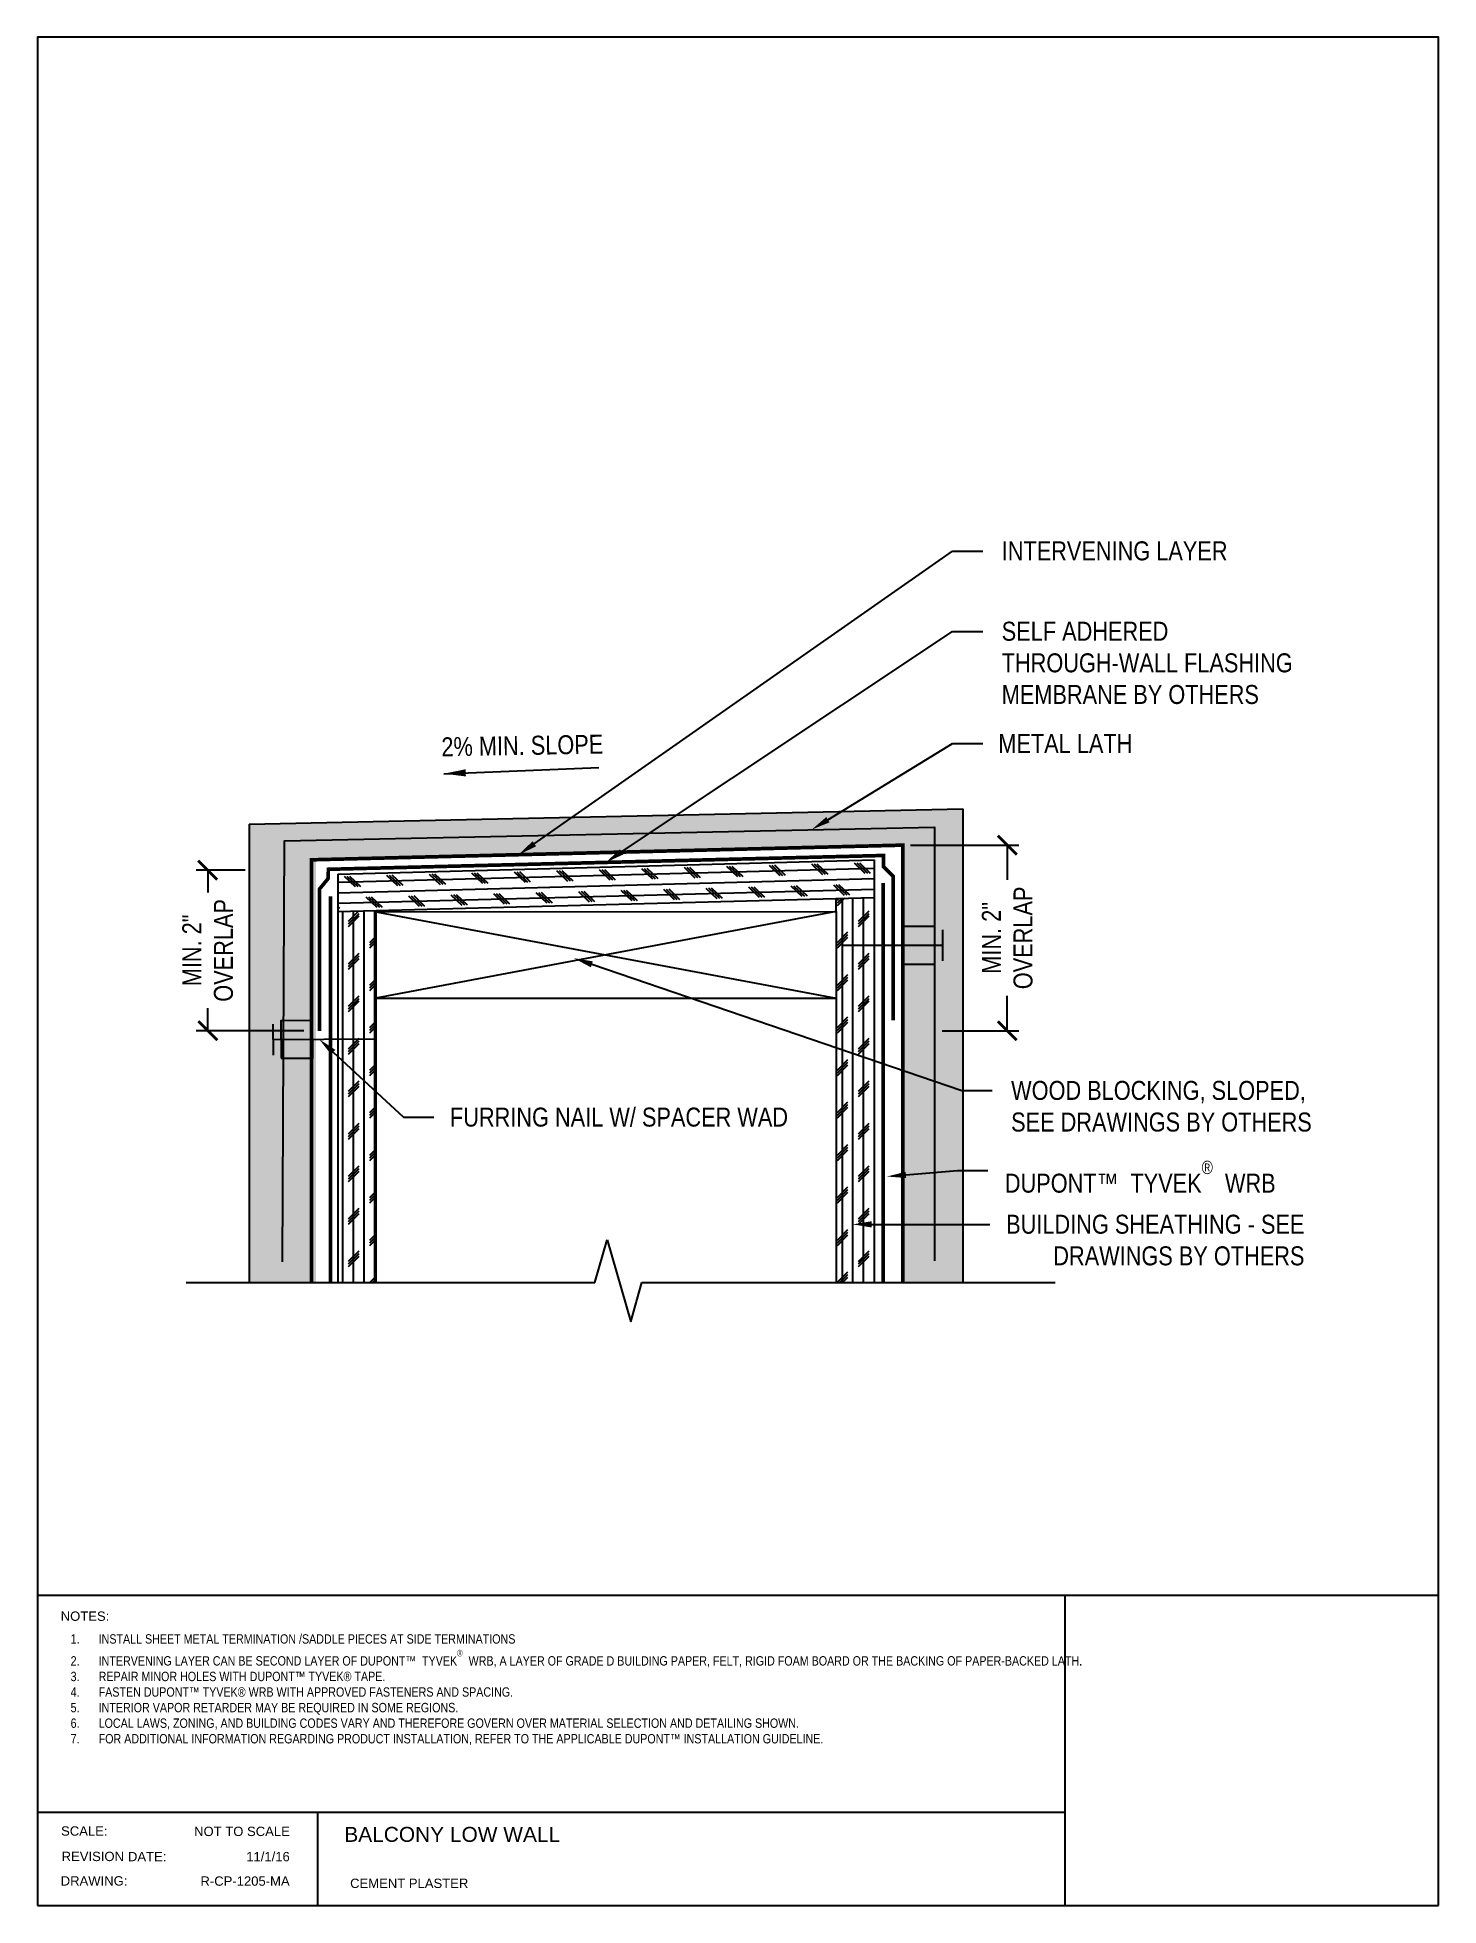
# Paper-space layout 'Title Block' of a CAD drawing. Header units: inches. Extents: x 0.3 to 7.8, y 0.1 to 10.1.
# The model-space entities are those that its viewports show. They can reach past a viewport. Long polylines and large blocks are cut down to what shows.
import ezdxf
from ezdxf import colors
from ezdxf.entities.mleader import LeaderData, LeaderLine
from ezdxf.math import Vec2, Vec3

# ---------------------------------------------------------------- set-up
doc = ezdxf.new("R2010")
doc.units = ezdxf.units.IN
doc.header["$MEASUREMENT"] = 0
for name, pattern in [('CENTER2', [1.125, 0.75, -0.125, 0.125, -0.125]), ('CENTER6', [0.4125, 0.3, -0.05, 0.03125, -0.03125]), ('HIDDEN', [0.375, 0.25, -0.125])]:
    doc.linetypes.add(name, pattern=pattern)
for name, color, linetype, lineweight in [('-ATI-WRB', 5, 'CENTER6', 15), ('.ATI-DETAIL', 13, 'Continuous', 25), ('.ATI-HATCH', 8, 'Continuous', 25), ('.ATI-TEXT', 7, 'Continuous', 35), ('ATI-SAM', 4, 'HIDDEN', 15)]:
    doc.layers.add(name, color=color, linetype=linetype, lineweight=lineweight)
doc.layers.add('title block', color=7, linetype='Continuous')
doc.styles.add('ARCHSTYL', font='ARIALN.TTF', dxfattribs={"height": 0.15625})
doc.styles.add('ATI ARCH 5-32', font='ARIALN.TTF', dxfattribs={"height": 0.15625})
doc.styles.get("Standard").update_dxf_attribs({"font": 'arial.ttf'})
doc.linetypes.add('ZIGZAG', pattern='A,0.0001,-0.2,[131,ltypeshp.shx,S=0.2,R=0,X=-0.2,Y=0],-0.4,[131,ltypeshp.shx,S=0.2,R=180,X=0.2,Y=0],-0.2', length=0.8001)
doc.dimstyles.new('ARCHSTYL', dxfattribs={"dimtxt": 0.09375, "dimasz": 0.18, "dimexe": 0.18, "dimexo": 0.0625, "dimgap": 0.09, "dimtad": 0, "dimtih": 1, "dimtoh": 1, "dimdec": 4, "dimzin": 0, "dimdsep": 46, "dimlunit": 4, "dimtxsty": 'ARCHSTYL', "dimcen": 0.09, "dimadec": 0, "dimazin": 0, "dimtfac": 1, "dimtdec": 4, "dimtofl": 0, "dimtmove": 0, "dimatfit": 3, "dimfxl": 1, "dimtolj": 1, "dimtzin": 0, "dimarcsym": 0})
doc.dimstyles.new('ATI ARCH 5-32$0', dxfattribs={"dimtxt": 0.15625, "dimasz": 0.15625, "dimexe": 0.09375, "dimexo": 0.0625, "dimgap": 0.0625, "dimtad": 0, "dimdec": 4, "dimzin": 0, "dimdsep": 46, "dimlunit": 4, "dimtxsty": 'ATI ARCH 5-32', "dimblk": 'ARCHTICK', "dimcen": 0.09, "dimadec": 0, "dimazin": 0, "dimtfac": 0.8, "dimtdec": 4, "dimtofl": 0, "dimtmove": 1, "dimatfit": 3, "dimldrblk": 'ARCHTICK', "dimfxl": 1, "dimtolj": 1, "dimtzin": 0, "dimarcsym": 0})
pattern_1 = [(90, (-660.75843, -338.30426), (-0.0875, 5e-18), []), (225, (-660.71468, -338.2605), (0.175, -0.175), [0.12374369, -0.12374369]), (225, (-660.71468, -338.23863), (0.175, -0.175), [0.12374369, -0.12374369]), (225, (-660.71468, -338.21676), (0.175, -0.175), [0.12374369, -0.12374369])]

# ---------------------------------------------------------------- blocks, each defined once
blk = doc.blocks.new('_ARCHTICK')
at = {"color": 0, "linetype": 'ByBlock', "const_width": 0.15}
blk.add_lwpolyline([(-0.5, -0.5), (0.5, 0.5)], dxfattribs=at)
blk = doc.blocks.new('*D2')
at = {"layer": '.ATI-TEXT', "color": 0, "lineweight": -2, "transparency": 16777216}
for p, q in [((21.548, 12.82), (21.147, 12.82)), ((21.241, 12.82), (21.241, 12.636)), ((21.241, 11.498), (21.241, 11.682)), ((22.032, 11.498), (21.147, 11.498))]:
    blk.add_line(p, q, dxfattribs=at)
at = {"layer": 'Defpoints', "color": 0, "transparency": 16777216}
for p in [(21.611, 12.82), (21.241, 11.498), (22.095, 11.498)]:
    blk.add_point(p, dxfattribs=at)
at = {"layer": '.ATI-TEXT', "color": 0, "lineweight": -2, "transparency": 16777216, "xscale": 0.15625, "yscale": 0.15625, "zscale": 0.15625}
for p, rotation in [((21.241, 12.82), 90), ((21.241, 11.498), 270)]:
    blk.add_blockref('_ARCHTICK', p, dxfattribs=dict(at, rotation=rotation))
at = {"layer": '.ATI-TEXT', "color": 0, "transparency": 16777216, "insert": (21.241, 12.159), "char_height": 0.15625, "attachment_point": 5, "rotation": 90, "style": 'ATI ARCH 5-32'}
blk.add_mtext('\\A1;MIN. 2"^JOVERLAP', dxfattribs=at)
blk = doc.blocks.new('*D3')
at = {"layer": '.ATI-TEXT', "color": 0, "lineweight": -2, "transparency": 16777216}
for p, q in [((27.028, 13.026), (27.919, 13.026)), ((27.825, 13.026), (27.825, 12.739)), ((27.825, 11.498), (27.825, 11.785)), ((27.288, 11.498), (27.919, 11.498))]:
    blk.add_line(p, q, dxfattribs=at)
at = {"layer": 'Defpoints', "color": 0, "transparency": 16777216}
for p in [(26.965, 13.026), (27.225, 11.498), (27.825, 11.498)]:
    blk.add_point(p, dxfattribs=at)
at = {"layer": '.ATI-TEXT', "color": 0, "lineweight": -2, "transparency": 16777216, "xscale": 0.15625, "yscale": 0.15625, "zscale": 0.15625}
for p, rotation in [((27.825, 13.026), 90), ((27.825, 11.498), 270)]:
    blk.add_blockref('_ARCHTICK', p, dxfattribs=dict(at, rotation=rotation))
at = {"layer": '.ATI-TEXT', "color": 0, "transparency": 16777216, "insert": (27.825, 12.262), "char_height": 0.15625, "attachment_point": 5, "rotation": 90, "style": 'ATI ARCH 5-32'}
blk.add_mtext('\\A1;MIN. 2" ^JOVERLAP', dxfattribs=at)

msp = doc.modelspace()

# ---------------------------------------------------------------- hatches: boundary and pattern name
at = {"layer": '.ATI-HATCH'}
h = msp.add_hatch(dxfattribs=at)
h.set_pattern_fill('AR-SAND', color=256, scale=0.075, angle=90, style=0)
h.set_pattern_definition([(127.5, (356.59699, -325.98608), (-0.144511783, -0.004724502), [0, -0.114, 0, -0.1275, 0, -0.121875]), (97.5, (356.597, -325.98608), (-0.211660955, 0.13273325), [0, -0.0615, 0, -0.10275, 0, -0.039375]), (57.5, (356.59699, -326.07833), (-0.00042443, 0.23356064), [0, -0.0375, 0, -0.135, 0, -0.17625]), (47.5, (356.597, -326.07833), (-0.06582567, 0.225459495), [0, -0.01875, 0, -0.0885, 0, -0.10125])])
h.paths.add_polyline_path([(27.4598, 13.32366), (21.58207, 13.19805), (21.58207, 9.42294), (22.13137, 9.42313), (22.13137, 12.90527), (26.96506, 13.02571), (26.96506, 9.42313), (27.4598, 9.42333)])
h = msp.add_hatch(dxfattribs=at)
h.set_pattern_fill('CORK', color=8, scale=0.7, angle=1.5, style=0)
h.set_pattern_definition([(1.5, (-660.75843, -338.30426), (-0.002290483, 0.087470016), []), (136.5, (-660.71355, -338.34685), (-0.170359066, -0.179521), [0.12374369, -0.12374369]), (136.5, (-660.69168, -338.34628), (-0.170359066, -0.179521), [0.12374369, -0.12374369]), (136.5, (-660.66981, -338.3457), (-0.170359066, -0.179521), [0.12374369, -0.12374369])])
h.paths.add_polyline_path([(26.72907, 12.90373), (22.3128, 12.78808), (22.3128, 12.47874), (26.72907, 12.59438)])
h = msp.add_hatch(dxfattribs=at)
h.set_pattern_fill('CORK', color=8, scale=0.7, angle=90, style=0)
h.set_pattern_definition(pattern_1)
h.paths.add_polyline_path([(22.3128, 12.47884), (22.62488, 12.47884), (22.62488, 9.42313), (22.3128, 9.42313)])
h = msp.add_hatch(dxfattribs=at)
h.set_pattern_fill('CORK', color=8, scale=0.7, angle=90, style=0)
h.set_pattern_definition(pattern_1)
h.paths.add_polyline_path([(26.41699, 9.42313), (26.72907, 9.42313), (26.72907, 12.59438), (26.41699, 12.58621)])

# ---------------------------------------------------------------- linework, layer by layer
at = {"layer": '-ATI-WRB', "linetype": 'CENTER6', "ltscale": 0.75, "const_width": 0.03}
for points in [[(22.25221, 9.42313), (22.25221, 12.60439)], [(26.80235, 9.42313), (26.80235, 12.71337)]]:
    msp.add_lwpolyline(points, dxfattribs=at)
at = {"layer": '.ATI-DETAIL'}
for p, q in [((21.58207, 13.19824), (27.4598, 13.32366)), ((27.4598, 13.32366), (27.4598, 9.42333)), ((21.58207, 13.19805), (21.58207, 9.42294)), ((22.31276, 12.78808), (26.72907, 12.90373)), ((22.3128, 12.78808), (22.3128, 9.42313)), ((26.72907, 12.90373), (26.72907, 9.42313)), ((22.3128, 12.47874), (26.72907, 12.59438)), ((22.61159, 12.47884), (26.41699, 11.76665)), ((22.62488, 12.47884), (22.62488, 9.42313)), ((26.41699, 12.47884), (22.62488, 11.76665)), ((22.62488, 12.47635), (26.41699, 12.47884)), ((26.41699, 12.47884), (26.41699, 12.58621)), ((26.41699, 12.47884), (26.41699, 9.42313)), ((27.29164, 12.32835), (27.29164, 12.07256)), ((22.62488, 11.76665), (26.41699, 11.76665)), ((21.78172, 11.29657), (21.77977, 11.55235)), ((24.42852, 9.42313), (24.53013, 9.77433)), ((24.53013, 9.77433), (24.72506, 9.09911)), ((21.06468, 9.42313), (24.42852, 9.42313)), ((24.72506, 9.09911), (24.81602, 9.42313)), ((24.81602, 9.42313), (28.21926, 9.42313))]:
    msp.add_line(p, q, dxfattribs=at)
at = {"layer": '.ATI-DETAIL', "linetype": 'ZIGZAG', "ltscale": 0.2}
msp.add_lwpolyline([(21.85686, 9.59472), (21.87421, 13.06236), (27.22676, 13.17506), (27.22676, 9.60338)], dxfattribs=at)
at = {"layer": '.ATI-DETAIL', "linetype": 'CENTER2', "ltscale": 0.75, "const_width": 0.03}
msp.add_lwpolyline([(26.96506, 9.41944), (26.96506, 13.02577), (22.09453, 12.90495), (22.09453, 9.42281)], dxfattribs=at)
at = {"layer": '.ATI-DETAIL'}
for points in [[(27.22778, 12.35483), (26.96609, 12.35483), (26.96609, 12.04608), (27.22778, 12.04608)], [(21.84578, 11.27057), (22.10746, 11.27257), (22.10511, 11.58131), (21.84343, 11.57931)]]:
    msp.add_lwpolyline(points, close=True, dxfattribs=at)
for points in [[(27.29164, 12.20046), (26.45909, 12.20046)], [(21.78074, 11.42446), (22.61328, 11.43081)]]:
    msp.add_lwpolyline(points, dxfattribs=at)
at = {"layer": 'ATI-SAM', "const_width": 0.03}
msp.add_lwpolyline([(26.8854, 11.58292), (26.8854, 12.76825), (26.80453, 12.84941), (26.80457, 12.94071), (22.2345, 12.82686), (22.23304, 12.75132), (22.16229, 12.66529), (22.16229, 11.49504)], dxfattribs=at)

# ---------------------------------------------------------------- texts
at = {"layer": '.ATI-TEXT', "color": 7, "insert": (24.49791, 13.85691), "char_height": 0.15625, "attachment_point": 6, "rotation": 1, "style": 'ATI ARCH 5-32'}
msp.add_mtext('\\A1;2% MIN. SLOPE', dxfattribs=at)

# ---------------------------------------------------------------- dimensions: what is measured, and where the dimension line sits
at = {"layer": '.ATI-TEXT'}
for base, p1, p2, text, override, picture, middle in [((27.82524, 11.49812), (26.96506, 13.02577), (27.2252, 11.49812), 'MIN. 2" ^JOVERLAP', {"dimscale": 0}, '*D3', (27.82524, 12.26195)), ((21.24079, 11.49812), (21.61069, 12.81966), (22.09453, 11.49812), 'MIN. 2"^JOVERLAP', {"dimscale": 0, "dimfrac": 0}, '*D2', (21.24079, 12.15889))]:
    dim = msp.add_linear_dim(base=base, p1=p1, p2=p2, angle=90, text=text, dimstyle='ATI ARCH 5-32$0', override=override, dxfattribs=at)
    dim.commit()
    dim.dimension.update_dxf_attribs({"geometry": picture, "text_midpoint": middle})

# ---------------------------------------------------------------- leaders
at = {"layer": '.ATI-TEXT', "color": 7}
msp.add_leader([(23.18575, 13.61398), (24.46248, 13.66431)], dimstyle='ARCHSTYL', override={"dimscale": 0}, dxfattribs=at)
at = {"layer": '.ATI-TEXT'}
ml = msp.add_multileader_mtext('Standard', dxfattribs=at)
ml.set_content('INTERVENING LAYER', color=7, style='ATI ARCH 5-32')
ml.set_leader_properties(color=7)
ml.build(insert=Vec2(0, 0))
ml.multileader.update_dxf_attribs({"dogleg_length": 0.25, "arrow_head_size": 0.15625})
ctx = ml.context
ctx.base_point, ctx.char_height, ctx.arrow_head_size, ctx.landing_gap_size, ctx.plane_origin = Vec3(27.62273, 15.44789), 0.15625, 0.15625, 0.15625, Vec3(28.47729, 11.1645)
notes = []
notes.append((ctx, [(0, (1, 1, 0), (27.37273, 15.44789), (1, 0), 0.25, [(0, [(23.80224, 12.94731)], 0, [])])]))
ctx.mtext.insert, ctx.mtext.width, ctx.mtext.flow_direction = Vec3(27.77898, 15.52735), 2.4340801, 5
at = {"layer": '.ATI-TEXT', "color": 13}
ml = msp.add_multileader_mtext('Standard', dxfattribs=at)
ml.set_content('SELF ADHERED THROUGH-WALL FLASHING MEMBRANE BY OTHERS', color=7, style='ATI ARCH 5-32')
ml.set_leader_properties(color=7)
ml.build(insert=Vec2(0, 0))
ml.multileader.update_dxf_attribs({"dogleg_length": 0.25, "arrow_head_size": 0.15625})
ctx = ml.context
ctx.base_point, ctx.char_height, ctx.arrow_head_size, ctx.landing_gap_size, ctx.plane_origin = Vec3(27.62273, 14.78621), 0.15625, 0.15625, 0.15625, Vec3(25.62062, 12.66104)
notes.append((ctx, [(0, (1, 1, 0), (27.37273, 14.78621), (1, 0), 0.25, [(0, [(24.51954, 12.88378)], 0, [])])]))
ctx.mtext.insert, ctx.mtext.width, ctx.mtext.flow_direction = Vec3(27.77898, 14.86566), 2.8176039, 5
at = {"layer": '.ATI-TEXT', "color": 7}
ml = msp.add_multileader_mtext('Standard', dxfattribs=at)
ml.set_content('METAL LATH', color=7, style='ATI ARCH 5-32')
ml.set_leader_properties(color=7)
ml.build(insert=Vec2(0, 0))
ml.multileader.update_dxf_attribs({"dogleg_length": 0.25, "arrow_head_size": 0.15625})
ctx = ml.context
ctx.base_point, ctx.char_height, ctx.arrow_head_size, ctx.landing_gap_size, ctx.plane_origin = Vec3(27.62273, 13.86261), 0.15625, 0.15625, 0.15625, Vec3(26.93266, 13.1658)
ctx.text_align_type = 2
notes.append((ctx, [(0, (1, 1, 0), (27.37273, 13.86261), (1, 0), 0.25, [(0, [(26.21441, 13.15374)], 0, [])])]))
ctx.mtext.insert, ctx.mtext.alignment, ctx.mtext.flow_direction = Vec3(28.85472, 13.94079), 3, 5
at = {"layer": '.ATI-TEXT', "color": 13}
ml = msp.add_multileader_mtext('Standard', dxfattribs=at)
ml.set_content('\\A1;WOOD BLOCKING, SLOPED, \\PSEE DRAWINGS BY OTHERS', color=7, style='ATI ARCH 5-32')
ml.set_leader_properties(color=7)
ml.build(insert=Vec2(0, 0))
ml.multileader.update_dxf_attribs({"dogleg_length": 0.25, "arrow_head_size": 0.15625})
ctx = ml.context
ctx.base_point, ctx.char_height, ctx.arrow_head_size, ctx.landing_gap_size, ctx.plane_origin = Vec3(27.70015, 11.00483), 0.15625, 0.15625, 0.15625, Vec3(25.35722, 11.87206)
notes.append((ctx, [(0, (1, 1, 0), (27.45015, 11.00483), (1, 0), 0.25, [(0, [(24.25613, 12.09481)], 0, [])])]))
ctx.mtext.insert, ctx.mtext.width, ctx.mtext.flow_direction = Vec3(27.8564, 11.08429), 2.8176039, 5
at = {"layer": '.ATI-TEXT', "color": 7}
ml = msp.add_multileader_mtext('Standard', dxfattribs=at)
ml.set_content('FURRING NAIL W/ SPACER WAD', color=7, style='ATI ARCH 5-32')
ml.set_leader_properties(color=7)
ml.build(insert=Vec2(0, 0))
ml.multileader.update_dxf_attribs({"dogleg_length": 0.25, "arrow_head_size": 0.15625})
ctx = ml.context
ctx.base_point, ctx.char_height, ctx.arrow_head_size, ctx.landing_gap_size, ctx.plane_origin = Vec3(23.10396, 10.78501), 0.15625, 0.15625, 0.15625, Vec3(25.67187, 10.12183)
ctx.text_align_type = 2
notes.append((ctx, [(0, (1, 1, 0), (22.85396, 10.78501), (1, 0), 0.25, [(0, [(22.15947, 11.42735)], 0, [])])]))
ctx.mtext.insert, ctx.mtext.alignment, ctx.mtext.flow_direction = Vec3(26.01953, 10.86447), 3, 5
ml = msp.add_multileader_mtext('Standard', dxfattribs=at)
ml.set_content('DUPONT™  TYVEK{\\A1;\\H0.7x;\\S®^ ;\\A0;\\H1.42857x;  WRB}', color=7, style='ATI ARCH 5-32')
ml.set_leader_properties(color=7)
ml.build(insert=Vec2(0, 0))
ml.multileader.update_dxf_attribs({"dogleg_length": 0.25, "arrow_head_size": 0.15625})
ctx = ml.context
ctx.base_point, ctx.char_height, ctx.arrow_head_size, ctx.landing_gap_size, ctx.plane_origin = Vec3(27.6647, 10.34729), 0.15625, 0.15625, 0.15625, Vec3(30.19369, 9.31447)
ctx.text_align_type = 2
notes.append((ctx, [(0, (1, 1, 0), (27.4147, 10.34729), (1, 0), 0.25, [(0, [(26.83462, 10.29688)], 0, [])])]))
ctx.mtext.insert, ctx.mtext.alignment, ctx.mtext.flow_direction = Vec3(30.03463, 10.42674), 3, 5
ml = msp.add_multileader_mtext('Standard', dxfattribs=at)
ml.set_content('BUILDING SHEATHING - SEE \\PDRAWINGS BY OTHERS', color=7, style='ATI ARCH 5-32')
ml.set_leader_properties(color=7)
ml.build(insert=Vec2(0, 0))
ml.multileader.update_dxf_attribs({"dogleg_length": 0.25, "arrow_head_size": 0.15625})
ctx = ml.context
ctx.base_point, ctx.char_height, ctx.arrow_head_size, ctx.landing_gap_size, ctx.plane_origin = Vec3(27.68192, 9.90298), 0.15625, 0.15625, 0.15625, Vec3(30.19369, 8.12783)
ctx.text_align_type = 2
notes.append((ctx, [(0, (1, 1, 0), (27.56356, 9.90298), (1, 0), 0.11836, [(0, [(26.55166, 9.90298)], 0, [])])]))
ctx.mtext.insert, ctx.mtext.alignment, ctx.mtext.flow_direction = Vec3(30.27177, 9.98244), 3, 5
for ctx, leaders in notes:
    for number, flags, end, landing, length, lines in leaders:
        leader = LeaderData()
        leader.index, (leader.has_last_leader_line, leader.has_dogleg_vector, leader.attachment_direction) = number, flags
        leader.last_leader_point, leader.dogleg_vector, leader.dogleg_length = Vec3(end), Vec3(landing), length
        for number, points, colour, breaks in lines:
            line = LeaderLine()
            line.index, line.vertices, line.color, line.breaks = number, Vec3.list(points), colors.encode_raw_color(colour), breaks
            leader.lines.append(line)
        ctx.leaders.append(leader)

psp = doc.layouts.new('Title Block')

# ---------------------------------------------------------------- linework, layer by layer
for p, q in [((7.772, 10.076), (0.272, 10.076)), ((0.272, 10.076), (0.272, 0.076)), ((7.772, 0.076), (7.772, 10.076)), ((0.272, 1.738), (7.772, 1.738)), ((5.772, 1.738), (5.772, 0.076)), ((0.272, 0.576), (5.772, 0.576)), ((1.772, 0.576), (1.772, 0.076)), ((0.272, 0.076), (7.772, 0.076))]:
    psp.add_line(p, q)
psp.add_lwpolyline([(0.272, 1.738), (7.772, 1.738), (7.772, 10.076), (0.272, 10.076)], close=True)

# ---------------------------------------------------------------- texts
at = {"attachment_point": 1}
for s, width, heights, insert, char_height in [('NOT TO SCALE', 0.57187, [0.141], (1.111, 0.498), 0.05), ('BALCONY LOW WALL', 2.74487, [0], (1.915, 0.497), 0.08), ('REVISION', 0.67794, [0], (0.402, 0.364), 0.05), ('11/1/16', 0.46189, [0], (1.39, 0.363), 0.05), ('R-CP-1205-MA', 0.4399, [0], (1.145, 0.232), 0.05), ('CEMENT PLASTER', 1.07519, [0], (1.946, 0.22), 0.05)]:
    psp.add_mtext_dynamic_manual_height_columns(s, width=width, gutter_width=0.25, heights=heights, dxfattribs=dict(at, insert=insert, char_height=char_height))
for tag, p in [('NOTES:', (0.397, 1.6)), ('SCALE:', (0.399, 0.45)), ('DATE:', (0.757, 0.313)), ('DRAWING:', (0.397, 0.183))]:
    psp.add_attdef(tag, p, '', height=0.05)
at = {"layer": 'title block', "insert": (0.4, 1.528), "char_height": 0.05, "attachment_point": 1}
psp.add_mtext_dynamic_manual_height_columns('\\pi-0.15,l0.2,t0.2;{\\fArial Narrow|b0|i0|c0|p34;1.^IINSTALL SHEET METAL TERMINATION /SADDLE PIECES AT SIDE TERMINATIONS \\P\\C7;2.^IINTERVENING LAYER CAN BE SECOND LAYER OF DUPONT™  TYVEK\\A1;\\H0.7x;\\S®^ ;\\A0;\\H1.42857x;  WRB, A LAYER OF GRADE D BUILDING PAPER, FELT, RIGID FOAM BOARD OR THE BACKING OF PAPER-BACKED LATH.\\P3.^IREPAIR MINOR HOLES WITH DUPONT™ TYVEK® TAPE. \\P4.^IFASTEN DUPONT™ TYVEK® WRB WITH APPROVED FASTENERS AND SPACING. \\P5.^IINTERIOR VAPOR RETARDER MAY BE REQUIRED IN SOME REGIONS. \\P6.^ILOCAL LAWS, ZONING, AND BUILDING CODES VARY AND THEREFORE GOVERN OVER MATERIAL SELECTION AND DETAILING SHOWN. \\P7.^IFOR ADDITIONAL INFORMATION REGARDING PRODUCT INSTALLATION, REFER TO THE APPLICABLE DUPONT™ INSTALLATION GUIDELINE.}', width=5.37213, gutter_width=0.25, heights=[0.953], dxfattribs=at)

# ---------------------------------------------------------------- viewports
at = {"layer": '0'}
psp.add_viewport(center=(4.022, 5.907), size=(7.5, 8.3378), view_center_point=(25.60741, 13.26446), view_height=12.827354, dxfattribs=at)

doc.saveas('drawing.dxf')
